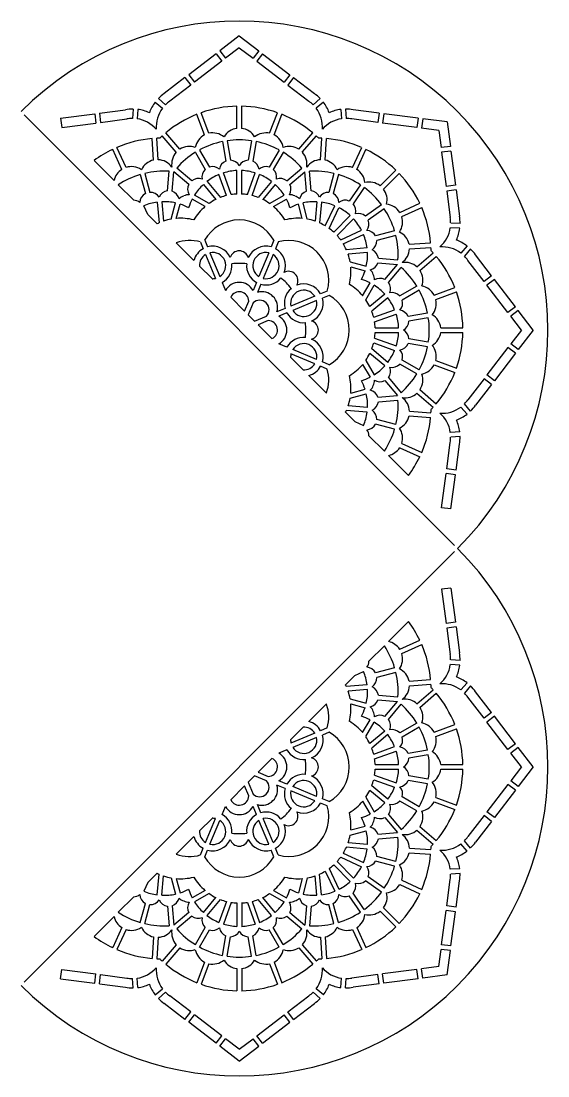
# Model space of a CAD drawing. Extents: x 60 to 307, y -2 to 246.
# Drawn here: x 183.7 to 307.5, y -1.6 to 245.9 of the extents above; entities that cross this region are included whole.
import ezdxf

# ---------------------------------------------------------------- set-up
doc = ezdxf.new("R2010")
doc.units = 0
doc.layers.get('0').update_dxf_attribs({"linetype": 'CONTINUOUS'})

msp = doc.modelspace()

# ---------------------------------------------------------------- linework, layer by layer
for p, q in [((234.97, 242.45), (230.39, 238.92)), ((234.97, 242.45), (239.56, 238.92)), ((229.51, 238.25), (223.09, 233.31)), ((229.51, 238.25), (230.86, 236.5)), ((230.39, 238.92), (231.73, 237.17)), ((234.97, 239.66), (231.73, 237.17)), ((234.97, 239.66), (238.22, 237.17)), ((239.56, 238.92), (238.22, 237.17)), ((240.44, 238.25), (239.09, 236.5)), ((240.44, 238.25), (246.86, 233.31)), ((230.86, 236.5), (224.43, 231.56)), ((239.09, 236.5), (245.51, 231.56)), ((223.09, 233.31), (224.43, 231.56)), ((246.86, 233.31), (245.51, 231.56)), ((222.21, 232.64), (217.33, 228.89)), ((223.56, 230.89), (218.63, 227.1)), ((222.21, 232.64), (223.56, 230.89)), ((247.74, 232.64), (246.39, 230.89)), ((246.39, 230.89), (251.32, 227.1)), ((247.74, 232.64), (252.62, 228.89)), ((210.01, 225.26), (209.85, 223.05)), ((215.23, 226.89), (216.9, 225.44)), ((215.96, 227.73), (217.63, 226.27)), ((234.42, 220.73), (234.42, 225.92)), ((235.53, 220.73), (235.53, 225.92)), ((253.99, 227.73), (252.32, 226.27)), ((254.72, 226.89), (253.05, 225.44)), ((259.94, 225.26), (260.1, 223.05)), ((184.44, 223.93), (285.51, 122.87)), ((192.98, 223.12), (201.01, 224.17)), ((192.98, 223.12), (193.27, 220.93)), ((201.01, 224.17), (201.3, 221.98)), ((202.11, 224.31), (208.22, 225.11)), ((202.11, 224.31), (202.4, 222.12)), ((202.4, 222.12), (208.56, 222.93)), ((211.11, 225.18), (210.95, 222.98)), ((226.81, 219.19), (225, 224.02)), ((227.84, 219.57), (226.04, 224.41)), ((242.1, 219.57), (243.91, 224.41)), ((243.14, 219.19), (244.95, 224.02)), ((258.84, 225.18), (258.99, 222.98)), ((267.55, 222.12), (261.39, 222.93)), ((267.84, 224.31), (261.73, 225.11)), ((267.84, 224.31), (267.55, 222.12)), ((268.94, 224.17), (268.65, 221.98)), ((276.97, 223.12), (268.94, 224.17)), ((276.97, 223.12), (276.68, 220.93)), ((278.06, 222.98), (277.78, 220.79)), ((283.8, 222.23), (278.06, 222.98)), ((193.27, 220.93), (201.3, 221.98)), ((276.68, 220.93), (268.65, 221.98)), ((281.83, 220.26), (277.78, 220.79)), ((283.8, 222.23), (284.55, 216.49)), ((214.83, 213.29), (214.48, 218.34)), ((215.93, 213.38), (215.58, 218.42)), ((220.17, 215.14), (216.86, 218.95)), ((221.01, 215.85), (217.69, 219.67)), ((248.94, 215.85), (252.26, 219.67)), ((249.78, 215.14), (253.09, 218.95)), ((254.02, 213.38), (254.37, 218.42)), ((255.12, 213.29), (255.47, 218.34)), ((281.83, 220.26), (282.36, 216.2)), ((207.37, 211.09), (205.23, 215.79)), ((208.37, 211.56), (206.23, 216.25)), ((225.63, 215.65), (227.94, 211.65)), ((231.02, 217.61), (231.82, 213.06)), ((232.11, 217.8), (232.91, 213.25)), ((237.84, 217.8), (237.04, 213.25)), ((238.93, 217.61), (238.13, 213.06)), ((244.32, 215.65), (242.01, 211.65)), ((261.58, 211.56), (263.72, 216.25)), ((262.58, 211.09), (264.72, 215.79)), ((284.55, 216.49), (282.36, 216.2)), ((284.69, 215.39), (282.5, 215.11)), ((284.69, 215.39), (285.74, 207.36)), ((200.87, 213.16), (205.54, 208.49)), ((224.68, 215.1), (226.99, 211.1)), ((245.27, 215.1), (242.96, 211.1)), ((282.5, 215.11), (283.55, 207.07)), ((218.09, 206.07), (218.5, 210.66)), ((219.19, 205.97), (219.59, 210.53)), ((223.11, 207.59), (219.59, 210.53)), ((223.81, 208.44), (220.28, 211.4)), ((234.42, 205.32), (234.42, 210.82)), ((235.53, 205.32), (235.53, 210.82)), ((246.13, 208.44), (249.67, 211.4)), ((246.84, 207.59), (250.35, 210.53)), ((250.76, 205.97), (250.35, 210.53)), ((251.86, 206.07), (251.45, 210.66)), ((268.05, 207.26), (271.72, 210.93)), ((211.71, 209.88), (212.9, 205.42)), ((212.77, 210.17), (213.97, 205.71)), ((227.39, 208.26), (230.54, 204.51)), ((231.98, 204.97), (230.2, 209.88)), ((233.08, 205.19), (231.23, 210.26)), ((236.87, 205.19), (238.72, 210.26)), ((237.96, 204.97), (239.75, 209.88)), ((242.56, 208.26), (239.41, 204.51)), ((257.18, 210.17), (255.98, 205.71)), ((258.24, 209.88), (257.05, 205.42)), ((268.83, 206.48), (272.5, 210.15)), ((206.55, 207.48), (210.18, 203.86)), ((226.55, 207.55), (229.48, 204.05)), ((243.4, 207.55), (240.47, 204.05)), ((263.44, 207.46), (260.79, 203.67)), ((264.34, 206.82), (261.7, 203.04)), ((285.74, 207.36), (283.55, 207.07)), ((285.89, 206.27), (283.7, 205.98)), ((283.7, 205.98), (284.5, 199.82)), ((285.89, 206.27), (286.69, 200.16)), ((215.69, 203.41), (216.11, 198.54)), ((216.79, 203.51), (217.18, 198.96)), ((218.99, 199.43), (220.01, 203.23)), ((226.92, 202.38), (223.91, 204.12)), ((227.87, 203.11), (224.46, 205.07)), ((242.08, 203.11), (245.48, 205.07)), ((243.03, 202.38), (246.04, 204.12)), ((250.95, 199.43), (249.94, 203.23)), ((253.16, 203.51), (252.76, 198.96)), ((254.26, 203.41), (253.84, 198.54)), ((272.66, 201.01), (277.36, 203.15)), ((213.52, 200.51), (212.56, 202.58)), ((213.52, 200.51), (215.69, 198.34)), ((220.18, 199.59), (221.08, 202.94)), ((249.77, 199.59), (248.87, 202.94)), ((255.18, 197.84), (257.39, 202.58)), ((256.11, 197.22), (258.39, 202.11)), ((268.4, 202.77), (264.61, 200.12)), ((269.03, 201.87), (265.25, 199.22)), ((273.13, 200.01), (277.82, 202.14)), ((257.15, 196.36), (261.04, 200.25)), ((257.93, 195.58), (261.83, 199.47)), ((286.83, 198.37), (284.63, 198.52)), ((258.79, 194.54), (263.68, 196.82)), ((259.41, 193.61), (264.15, 195.82)), ((271.45, 196.67), (266.99, 195.47)), ((271.74, 195.6), (267.28, 194.41)), ((286.76, 197.27), (284.55, 197.42)), ((220.17, 193.86), (224.31, 189.72)), ((225.82, 194.06), (226.47, 192.49)), ((226.84, 194.48), (227.49, 192.92)), ((243.11, 194.48), (242.46, 192.92)), ((244.13, 194.06), (243.48, 192.49)), ((274.86, 193.54), (279.92, 193.9)), ((288.47, 193.14), (287.01, 191.47)), ((227.04, 191.12), (229.36, 185.52)), ((228.06, 191.54), (230.38, 185.95)), ((241.89, 191.54), (239.57, 185.95)), ((242.91, 191.12), (240.59, 185.52)), ((264.99, 192.69), (260.11, 192.26)), ((265.08, 191.59), (260.53, 191.19)), ((274.96, 192.44), (279.99, 192.8)), ((276.71, 188.21), (280.52, 191.52)), ((277.42, 187.36), (281.25, 190.69)), ((289.3, 192.42), (287.85, 190.75)), ((294.22, 186.16), (290.46, 191.05)), ((225.63, 188.4), (228.57, 185.46)), ((261, 189.38), (264.8, 188.36)), ((261.16, 188.2), (264.52, 187.3)), ((267.54, 189.18), (272.11, 188.78)), ((267.64, 190.28), (272.24, 189.88)), ((269.16, 185.27), (272.11, 188.78)), ((292.46, 184.82), (288.68, 189.74)), ((270.01, 184.56), (272.98, 188.1)), ((294.22, 186.16), (292.46, 184.82)), ((230.95, 184.57), (231.74, 182.66)), ((239, 184.57), (238.21, 182.66)), ((240.02, 184.15), (239.23, 182.24)), ((263.95, 181.46), (265.69, 184.46)), ((264.68, 180.51), (266.65, 183.91)), ((276.67, 183.7), (272.67, 181.39)), ((280.77, 181.57), (285.59, 183.37)), ((294.89, 185.29), (293.14, 183.94)), ((298.07, 177.52), (293.14, 183.94)), ((299.82, 178.86), (294.89, 185.29)), ((232.95, 181.08), (236.21, 177.82)), ((252.69, 181.34), (247.1, 179.02)), ((255.63, 182.56), (254.07, 181.91)), ((256.06, 181.54), (254.49, 180.89)), ((269.13, 181.83), (265.63, 178.89)), ((269.84, 180.98), (266.09, 177.84)), ((277.22, 182.74), (273.22, 180.43)), ((281.15, 180.53), (285.98, 182.34)), ((236.21, 177.82), (237.2, 180.21)), ((238.22, 179.78), (237.05, 176.98)), ((245.72, 178.45), (243.81, 177.66)), ((253.11, 180.32), (247.52, 178)), ((299.82, 178.86), (298.07, 177.52)), ((237.05, 176.98), (238.55, 175.48)), ((238.55, 175.48), (241.36, 176.64)), ((246.14, 177.43), (244.24, 176.64)), ((266.54, 176.39), (271.45, 178.18)), ((266.76, 175.3), (271.83, 177.14)), ((279.18, 177.35), (274.64, 176.55)), ((279.38, 176.27), (274.83, 175.47)), ((300.5, 177.99), (298.75, 176.64)), ((301.24, 173.4), (298.75, 176.64)), ((304.02, 173.4), (300.5, 177.99)), ((241.78, 175.62), (239.4, 174.64)), ((239.4, 174.64), (242.65, 171.38)), ((266.89, 173.95), (272.39, 173.95)), ((282.31, 173.95), (287.5, 173.95)), ((301.24, 173.4), (298.75, 170.16)), ((304.02, 173.4), (300.5, 168.81)), ((266.76, 171.51), (271.83, 169.66)), ((266.89, 172.85), (272.39, 172.85)), ((279.38, 170.53), (274.83, 171.34)), ((282.31, 172.85), (287.5, 172.85)), ((246.14, 169.37), (244.24, 170.16)), ((253.11, 166.49), (247.52, 168.8)), ((269.84, 165.82), (266.09, 168.96)), ((266.54, 170.41), (271.45, 168.62)), ((279.18, 169.45), (274.64, 170.25)), ((298.07, 169.28), (293.14, 162.86)), ((299.82, 167.94), (298.07, 169.28)), ((300.5, 168.81), (298.75, 170.16)), ((247.03, 167), (249.97, 164.06)), ((252.69, 165.46), (247.1, 167.78)), ((256.06, 165.27), (254.49, 165.92)), ((264.68, 166.29), (266.65, 162.89)), ((269.13, 164.97), (265.63, 167.91)), ((277.22, 164.06), (273.22, 166.37)), ((281.15, 166.27), (285.98, 164.46)), ((299.82, 167.94), (294.89, 161.51)), ((255.63, 164.25), (254.07, 164.89)), ((263.95, 165.35), (265.69, 162.34)), ((276.67, 163.1), (272.67, 165.41)), ((280.77, 165.23), (285.59, 163.43)), ((251.29, 162.74), (255.43, 158.6)), ((269.16, 161.53), (272.11, 158.02)), ((270.01, 162.24), (272.98, 158.7)), ((292.46, 161.98), (288.68, 157.06)), ((294.22, 160.64), (292.46, 161.98)), ((294.89, 161.51), (293.14, 162.86)), ((261, 157.42), (264.8, 158.44)), ((261.16, 158.61), (264.52, 159.5)), ((276.71, 158.59), (280.52, 155.28)), ((277.42, 159.44), (281.25, 156.12)), ((294.22, 160.64), (290.46, 155.75)), ((267.54, 157.62), (272.11, 158.02)), ((267.64, 156.52), (272.24, 156.92)), ((289.3, 154.38), (287.85, 156.05)), ((259.91, 154.12), (262.09, 151.95)), ((264.99, 154.11), (260.11, 154.54)), ((265.08, 155.21), (260.53, 155.61)), ((274.96, 154.36), (279.99, 154)), ((288.47, 153.66), (287.01, 155.33)), ((262.09, 151.95), (264.15, 150.98)), ((271.45, 150.13), (266.99, 151.33)), ((271.74, 151.2), (267.28, 152.39)), ((274.86, 153.26), (279.92, 152.9)), ((265.43, 148.6), (269.06, 144.98)), ((286.76, 149.53), (284.55, 149.38)), ((273.13, 146.8), (277.82, 144.66)), ((283.7, 140.82), (284.5, 146.98)), ((286.83, 148.43), (284.63, 148.28)), ((285.89, 140.54), (286.69, 146.64)), ((270.06, 143.97), (274.74, 139.3)), ((272.66, 145.79), (277.36, 143.65)), ((282.5, 131.69), (283.55, 139.73)), ((285.74, 139.44), (283.55, 139.73)), ((285.89, 140.54), (283.7, 140.82)), ((284.69, 131.41), (285.74, 139.44)), ((284.69, 131.41), (282.5, 131.69)), ((285.51, 121.4), (184.44, 20.34)), ((284.69, 112.86), (282.5, 112.58)), ((282.5, 112.58), (283.55, 104.54)), ((284.69, 112.86), (285.74, 104.83)), ((274.74, 104.97), (270.06, 100.3)), ((285.74, 104.83), (283.55, 104.54)), ((285.89, 103.74), (283.7, 103.45)), ((283.7, 103.45), (284.5, 97.29)), ((285.89, 103.74), (286.69, 97.63)), ((269.06, 99.3), (265.43, 95.67)), ((272.66, 98.48), (277.36, 100.62)), ((273.13, 97.48), (277.82, 99.61)), ((271.45, 94.14), (266.99, 92.94)), ((286.76, 94.74), (284.55, 94.89)), ((286.83, 95.84), (284.63, 95.99)), ((262.09, 92.32), (259.91, 90.15)), ((262.09, 92.32), (264.15, 93.29)), ((271.74, 93.07), (267.28, 91.88)), ((264.99, 90.16), (260.11, 89.73)), ((274.86, 91.01), (279.92, 91.37)), ((274.96, 89.91), (279.99, 90.27)), ((288.47, 90.61), (287.01, 88.94)), ((289.3, 89.89), (287.85, 88.22)), ((265.08, 89.06), (260.53, 88.66)), ((261, 86.85), (264.8, 85.83)), ((267.54, 86.65), (272.11, 86.25)), ((267.64, 87.75), (272.24, 87.35)), ((276.71, 85.68), (280.52, 88.99)), ((277.42, 84.83), (281.25, 88.15)), ((292.46, 82.29), (288.68, 87.21)), ((294.22, 83.63), (290.46, 88.52)), ((255.43, 85.67), (251.29, 81.53)), ((261.16, 85.67), (264.52, 84.77)), ((269.16, 82.74), (272.11, 86.25)), ((270.01, 82.03), (272.98, 85.57)), ((263.95, 78.93), (265.69, 81.93)), ((294.22, 83.63), (292.46, 82.29)), ((294.89, 82.76), (293.14, 81.41)), ((299.82, 76.33), (294.89, 82.76)), ((249.97, 80.21), (247.03, 77.27)), ((255.63, 80.03), (254.07, 79.38)), ((264.68, 77.98), (266.65, 81.38)), ((269.13, 79.3), (265.63, 76.36)), ((276.67, 81.17), (272.67, 78.86)), ((277.22, 80.21), (273.22, 77.9)), ((280.77, 79.04), (285.59, 80.84)), ((281.15, 78), (285.98, 79.81)), ((298.07, 74.99), (293.14, 81.41)), ((252.69, 78.81), (247.1, 76.49)), ((253.11, 77.79), (247.52, 75.47)), ((256.06, 79.01), (254.49, 78.36)), ((269.84, 78.45), (266.09, 75.31)), ((246.14, 74.9), (244.24, 74.11)), ((266.54, 73.86), (271.45, 75.65)), ((266.76, 72.76), (271.83, 74.61)), ((279.18, 74.82), (274.64, 74.02)), ((299.82, 76.33), (298.07, 74.99)), ((300.5, 75.46), (298.75, 74.11)), ((304.02, 70.87), (300.5, 75.46)), ((242.65, 72.89), (239.4, 69.64)), ((279.38, 73.74), (274.83, 72.93)), ((301.24, 70.87), (298.75, 74.11)), ((239.4, 69.64), (241.78, 68.65)), ((266.89, 71.42), (272.39, 71.42)), ((266.89, 70.32), (272.39, 70.32)), ((282.31, 71.42), (287.5, 71.42)), ((282.31, 70.32), (287.5, 70.32)), ((301.24, 70.87), (298.75, 67.63)), ((304.02, 70.87), (300.5, 66.28)), ((238.55, 68.79), (237.05, 67.29)), ((237.05, 67.29), (238.22, 64.49)), ((241.36, 67.63), (238.55, 68.79)), ((246.14, 66.84), (244.24, 67.63)), ((266.54, 67.88), (271.45, 66.09)), ((266.76, 68.98), (271.83, 67.13)), ((279.18, 66.92), (274.64, 67.72)), ((279.38, 68), (274.83, 68.81)), ((300.5, 66.28), (298.75, 67.63)), ((236.21, 66.45), (232.95, 63.19)), ((237.2, 64.07), (236.21, 66.45)), ((245.72, 65.82), (243.81, 66.61)), ((252.69, 62.93), (247.1, 65.25)), ((253.11, 63.95), (247.52, 66.27)), ((269.13, 62.44), (265.63, 65.38)), ((269.84, 63.29), (266.09, 66.43)), ((298.07, 66.75), (293.14, 60.33)), ((299.82, 65.41), (294.89, 58.98)), ((299.82, 65.41), (298.07, 66.75)), ((240.02, 60.12), (239.23, 62.03)), ((255.63, 61.72), (254.07, 62.36)), ((256.06, 62.74), (254.49, 63.38)), ((263.95, 62.82), (265.69, 59.81)), ((264.68, 63.76), (266.65, 60.36)), ((276.67, 60.57), (272.67, 62.88)), ((277.22, 61.53), (273.22, 63.84)), ((280.77, 62.7), (285.59, 60.9)), ((281.15, 63.74), (285.98, 61.93)), ((230.95, 59.7), (231.74, 61.61)), ((239, 59.7), (238.21, 61.61)), ((270.01, 59.71), (272.98, 56.17)), ((292.46, 59.45), (288.68, 54.53)), ((294.22, 58.11), (292.46, 59.45)), ((294.89, 58.98), (293.14, 60.33)), ((228.57, 58.81), (225.63, 55.87)), ((227.04, 53.15), (229.36, 58.75)), ((228.06, 52.73), (230.38, 58.32)), ((241.89, 52.73), (239.57, 58.32)), ((242.91, 53.15), (240.59, 58.75)), ((261.16, 56.08), (264.52, 56.97)), ((269.16, 59), (272.11, 55.49)), ((294.22, 58.11), (290.46, 53.22)), ((224.31, 54.55), (220.17, 50.41)), ((261, 54.89), (264.8, 55.91)), ((267.54, 55.09), (272.11, 55.49)), ((276.71, 56.06), (280.52, 52.75)), ((277.42, 56.91), (281.25, 53.59)), ((264.99, 51.58), (260.11, 52.01)), ((265.08, 52.68), (260.53, 53.08)), ((267.64, 53.99), (272.24, 54.39)), ((288.47, 51.13), (287.01, 52.8)), ((289.3, 51.85), (287.85, 53.52)), ((225.82, 50.21), (226.47, 51.78)), ((226.84, 49.79), (227.49, 51.36)), ((243.11, 49.79), (242.46, 51.36)), ((244.13, 50.21), (243.48, 51.78)), ((258.79, 49.73), (263.68, 47.45)), ((259.41, 50.66), (264.15, 48.45)), ((271.74, 48.67), (267.28, 49.86)), ((274.86, 50.73), (279.92, 50.37)), ((274.96, 51.83), (279.99, 51.47)), ((256.11, 47.06), (258.39, 42.16)), ((257.15, 47.91), (261.04, 44.02)), ((257.93, 48.69), (261.83, 44.8)), ((271.45, 47.6), (266.99, 48.8)), ((215.69, 45.93), (213.52, 43.76)), ((215.69, 40.86), (216.11, 45.73)), ((216.79, 40.76), (217.18, 45.31)), ((218.99, 44.84), (220.01, 41.04)), ((220.18, 44.68), (221.08, 41.33)), ((249.77, 44.68), (248.87, 41.33)), ((250.95, 44.84), (249.94, 41.04)), ((253.16, 40.76), (252.76, 45.31)), ((254.26, 40.86), (253.84, 45.73)), ((255.18, 46.44), (257.39, 41.7)), ((269.03, 42.41), (265.25, 45.05)), ((286.76, 47), (284.55, 46.85)), ((286.83, 45.9), (284.63, 45.75)), ((213.52, 43.76), (212.56, 41.7)), ((268.4, 41.5), (264.61, 44.15)), ((272.66, 43.26), (277.36, 41.12)), ((273.13, 44.27), (277.82, 42.13)), ((283.7, 38.29), (284.5, 44.45)), ((285.89, 38), (286.69, 44.11)), ((210.18, 40.41), (206.55, 36.79)), ((226.92, 41.89), (223.91, 40.16)), ((227.87, 41.16), (224.46, 39.2)), ((226.55, 36.72), (229.48, 40.22)), ((227.39, 36.01), (230.54, 39.76)), ((242.56, 36.01), (239.41, 39.76)), ((243.4, 36.72), (240.47, 40.22)), ((242.08, 41.16), (245.48, 39.2)), ((243.03, 41.89), (246.04, 40.16)), ((263.44, 36.81), (260.79, 40.6)), ((264.34, 37.45), (261.7, 41.23)), ((211.71, 34.39), (212.9, 38.85)), ((212.77, 34.11), (213.97, 38.57)), ((218.09, 38.2), (218.5, 33.61)), ((219.19, 38.31), (219.59, 33.74)), ((231.98, 39.3), (230.2, 34.39)), ((233.08, 39.09), (231.23, 34.01)), ((234.42, 38.95), (234.42, 33.45)), ((235.53, 38.95), (235.53, 33.45)), ((236.87, 39.09), (238.72, 34.01)), ((237.96, 39.3), (239.75, 34.39)), ((250.76, 38.31), (250.35, 33.74)), ((251.86, 38.2), (251.45, 33.61)), ((257.18, 34.11), (255.98, 38.57)), ((258.24, 34.39), (257.05, 38.85)), ((268.83, 37.79), (272.5, 34.12)), ((282.5, 29.16), (283.55, 37.2)), ((285.74, 36.91), (283.55, 37.2)), ((285.89, 38), (283.7, 38.29)), ((205.54, 35.78), (200.87, 31.11)), ((223.11, 36.68), (219.59, 33.74)), ((223.81, 35.83), (220.28, 32.87)), ((246.13, 35.83), (249.67, 32.87)), ((246.84, 36.68), (250.35, 33.74)), ((268.05, 37.01), (271.72, 33.34)), ((284.69, 28.88), (285.74, 36.91)), ((207.37, 33.18), (205.23, 28.48)), ((208.37, 32.71), (206.23, 28.02)), ((224.68, 29.17), (226.99, 33.17)), ((225.63, 28.62), (227.94, 32.62)), ((244.32, 28.62), (242.01, 32.62)), ((245.27, 29.17), (242.96, 33.17)), ((261.58, 32.71), (263.72, 28.02)), ((262.58, 33.18), (264.72, 28.48)), ((214.83, 30.98), (214.48, 25.93)), ((215.93, 30.89), (215.58, 25.85)), ((231.02, 26.66), (231.82, 31.21)), ((232.11, 26.47), (232.91, 31.02)), ((237.84, 26.47), (237.04, 31.02)), ((238.93, 26.66), (238.13, 31.21)), ((254.02, 30.89), (254.37, 25.85)), ((255.12, 30.98), (255.47, 25.93)), ((220.17, 29.13), (216.86, 25.32)), ((221.01, 28.42), (217.69, 24.6)), ((248.94, 28.42), (252.26, 24.6)), ((249.78, 29.13), (253.09, 25.32)), ((281.83, 24.01), (282.36, 28.07)), ((284.55, 27.78), (282.36, 28.07)), ((284.69, 28.88), (282.5, 29.16)), ((283.8, 22.05), (284.55, 27.78)), ((226.81, 25.08), (225, 20.25)), ((243.14, 25.08), (244.95, 20.25)), ((192.98, 21.15), (193.27, 23.34)), ((193.27, 23.34), (201.3, 22.29)), ((201.01, 20.1), (201.3, 22.29)), ((227.84, 24.7), (226.04, 19.86)), ((234.42, 23.54), (234.42, 18.35)), ((235.53, 23.54), (235.53, 18.35)), ((242.1, 24.7), (243.91, 19.86)), ((276.68, 23.34), (268.65, 22.29)), ((268.94, 20.1), (268.65, 22.29)), ((276.97, 21.15), (276.68, 23.34)), ((281.83, 24.01), (277.78, 23.48)), ((278.06, 21.29), (277.78, 23.48)), ((192.98, 21.15), (201.01, 20.1)), ((202.11, 19.96), (202.4, 22.15)), ((202.11, 19.96), (208.22, 19.16)), ((202.4, 22.15), (208.56, 21.34)), ((210.01, 19.01), (209.85, 21.22)), ((211.11, 19.09), (210.95, 21.29)), ((258.84, 19.09), (258.99, 21.29)), ((259.94, 19.01), (260.1, 21.22)), ((267.55, 22.15), (261.39, 21.34)), ((267.84, 19.96), (261.73, 19.16)), ((267.84, 19.96), (267.55, 22.15)), ((276.97, 21.15), (268.94, 20.1)), ((283.8, 22.05), (278.06, 21.29)), ((215.23, 17.38), (216.9, 18.83)), ((215.96, 16.54), (217.63, 18)), ((253.99, 16.54), (252.32, 18)), ((254.72, 17.38), (253.05, 18.83)), ((222.21, 11.63), (217.33, 15.38)), ((223.56, 13.38), (218.63, 17.17)), ((246.39, 13.38), (251.32, 17.17)), ((247.74, 11.63), (252.62, 15.38)), ((222.21, 11.63), (223.56, 13.38)), ((223.09, 10.96), (224.43, 12.71)), ((230.86, 7.77), (224.43, 12.71)), ((239.09, 7.77), (245.51, 12.71)), ((246.86, 10.96), (245.51, 12.71)), ((247.74, 11.63), (246.39, 13.38)), ((229.51, 6.02), (223.09, 10.96)), ((240.44, 6.02), (246.86, 10.96)), ((229.51, 6.02), (230.86, 7.77)), ((240.44, 6.02), (239.09, 7.77)), ((230.39, 5.35), (231.73, 7.1)), ((234.97, 1.82), (230.39, 5.35)), ((234.97, 4.61), (231.73, 7.1)), ((234.97, 4.61), (238.22, 7.1)), ((234.97, 1.82), (239.56, 5.35)), ((239.56, 5.35), (238.22, 7.1))]:
    msp.add_line(p, q)
for centre, radius, start, end in [((234.97, 173.4), 72.5, 315, 135), ((222.81, 221.04), 9.57, 124.9112, 135.6735), ((247.14, 221.04), 9.57, 44.3265, 55.0888), ((209.89, 215.69), 9.57, 89.3265, 100.0888), ((222.81, 221.04), 9.57, 142.2882, 159.3908), ((222.81, 221.04), 7.36, 143.2821, 184.135), ((222.81, 221.04), 7.36, 124.5421, 134.6796), ((234.97, 198.92), 27.01, 91.1715, 109.3256), ((234.97, 198.92), 27.01, 70.6744, 88.8285), ((247.14, 221.04), 7.36, 45.3204, 55.4579), ((247.14, 221.04), 7.36, 355.865, 36.7179), ((247.14, 221.04), 9.57, 20.6092, 37.7118), ((260.05, 215.69), 9.57, 79.9112, 90.6735), ((209.89, 215.69), 7.36, 90.3204, 100.4579), ((209.89, 215.69), 7.36, 40.865, 81.7179), ((209.89, 215.69), 9.57, 65.6092, 82.7118), ((234.97, 198.92), 27.01, 111.6686, 129.7884), ((234.97, 198.92), 27.01, 50.2116, 68.3314), ((260.05, 215.69), 7.36, 98.2821, 139.135), ((260.05, 215.69), 9.57, 97.2882, 114.3908), ((260.05, 215.69), 7.36, 79.5421, 89.6796), ((234.97, 216.59), 4.18, 97.5867, 149.1551), ((234.97, 216.59), 4.18, 30.8449, 82.4133), ((216.93, 191.45), 27.01, 95.2116, 113.3314), ((216.93, 191.45), 27.01, 91.3021, 92.8686), ((234.97, 198.92), 27.01, 132.1314, 133.6979), ((228.74, 215.49), 4.18, 117.5826, 169.1551), ((228.74, 215.49), 4.18, 50.8449, 102.4086), ((234.97, 198.37), 19.65, 81.6106, 98.3894), ((241.21, 215.49), 4.18, 77.5914, 129.1551), ((241.21, 215.49), 4.18, 10.8449, 62.4174), ((234.97, 198.92), 27.01, 46.3021, 47.8686), ((253.02, 191.45), 27.01, 87.1314, 88.6979), ((253.02, 191.45), 27.01, 66.6686, 84.7884), ((216.93, 191.45), 27.01, 115.6744, 126.4832), ((223.26, 212.32), 4.18, 70.8449, 122.5618), ((234.97, 198.37), 19.65, 101.6106, 118.3894), ((234.97, 198.37), 19.65, 61.6106, 78.3894), ((246.69, 212.32), 4.18, 57.4382, 109.1551), ((253.02, 191.45), 27.01, 46.1715, 64.3256), ((215.73, 209.2), 4.18, 102.4382, 154.1551), ((215.73, 209.2), 4.18, 35.532, 87.2632), ((223.26, 212.32), 4.18, 137.7368, 189.468), ((234.97, 198.37), 19.65, 121.6106, 138.4307), ((232.79, 210.78), 2.48, 112.856, 171.8487), ((232.79, 210.78), 2.48, 28.1513, 87.144), ((237.16, 210.78), 2.48, 92.856, 151.8487), ((237.16, 210.78), 2.48, 8.1513, 67.144), ((234.97, 198.37), 19.65, 41.5693, 58.3894), ((246.69, 212.32), 4.18, 350.532, 42.2632), ((254.22, 209.2), 4.18, 92.7368, 144.468), ((254.22, 209.2), 4.18, 25.8449, 77.5618), ((209.62, 207.57), 4.18, 122.5914, 167.2491), ((209.62, 207.57), 4.18, 55.8449, 107.4174), ((217.32, 191.05), 19.65, 86.5693, 103.3894), ((228.67, 209.28), 2.48, 132.856, 191.8487), ((228.67, 209.28), 2.48, 48.1513, 107.144), ((234.97, 198.37), 12.47, 92.5385, 107.4615), ((234.97, 198.37), 12.47, 72.5385, 87.4615), ((241.27, 209.28), 2.48, 72.856, 131.8487), ((241.27, 209.28), 2.48, 348.1513, 47.144), ((252.63, 191.05), 19.65, 76.6106, 93.4307), ((260.33, 207.57), 4.18, 72.5826, 124.1551), ((260.33, 207.57), 4.18, 5.8449, 57.4086), ((217.32, 191.05), 19.65, 106.6106, 123.2524), ((225.32, 206.47), 2.48, 68.1513, 127.4002), ((234.97, 198.37), 12.47, 112.5385, 127.4615), ((234.97, 198.37), 12.47, 52.5385, 67.4615), ((244.63, 206.47), 2.48, 52.5998, 111.8487), ((252.63, 191.05), 19.65, 56.6106, 73.3894), ((265.51, 203.94), 4.18, 52.5867, 104.1551), ((253.02, 191.45), 27.01, 25.6744, 43.8285), ((214.06, 203.23), 2.48, 33.1513, 92.144), ((218.42, 203.61), 2.48, 97.5998, 156.8487), ((218.42, 203.61), 2.48, 13.1513, 71.8876), ((225.32, 206.47), 2.48, 153.1124, 211.8487), ((234.97, 198.37), 12.47, 132.5385, 147.4615), ((234.97, 198.37), 12.47, 32.5385, 47.4615), ((244.63, 206.47), 2.48, 328.1513, 26.8876), ((251.53, 203.61), 2.48, 108.1124, 166.8487), ((251.53, 203.61), 2.48, 23.1513, 82.4002), ((255.89, 203.23), 2.48, 87.856, 146.8487), ((252.63, 191.05), 19.65, 36.6106, 53.3894), ((265.51, 203.94), 4.18, 345.8449, 37.4133), ((210.09, 201.38), 2.48, 53.1513, 88.1091), ((214.06, 203.23), 2.48, 117.856, 176.8487), ((217.32, 191.05), 12.47, 97.5385, 112.4615), ((217.32, 191.05), 12.47, 77.5385, 92.4615), ((222.65, 202.47), 2.48, 106.4143, 136.8487), ((223.13, 202.68), 2.48, 88.1513, 118.5857), ((234.97, 198.37), 12.47, 152.5385, 162.5206), ((234.97, 192.86), 12.47, 116.1465, 124.7507), ((234.97, 192.86), 12.47, 103.8761, 110.8514), ((234.97, 192.86), 12.47, 92.5385, 98.7401), ((234.97, 192.86), 12.47, 81.2599, 87.4615), ((234.97, 192.86), 12.47, 69.1486, 76.1239), ((234.97, 192.86), 12.47, 55.2493, 63.8535), ((234.97, 198.37), 12.47, 17.4794, 27.4615), ((246.82, 202.68), 2.48, 61.4143, 91.8487), ((247.3, 202.47), 2.48, 43.1513, 73.5857), ((252.63, 191.05), 12.47, 87.5385, 102.4615), ((252.63, 191.05), 12.47, 67.5385, 82.4615), ((255.89, 203.23), 2.48, 3.1513, 62.144), ((259.86, 201.38), 2.48, 67.856, 126.8487), ((259.86, 201.38), 2.48, 343.1513, 42.144), ((217.32, 191.05), 12.47, 62.4794, 72.4615), ((234.97, 192.86), 12.47, 130.2463, 149.1809), ((234.97, 192.86), 12.47, 30.8191, 49.7537), ((252.63, 191.05), 12.47, 107.5385, 117.5206), ((252.63, 191.05), 12.47, 47.5385, 62.4615), ((262.95, 198.28), 2.48, 47.856, 106.8487), ((252.63, 191.05), 19.65, 16.6106, 33.3894), ((269.14, 198.75), 4.18, 32.5914, 84.1551), ((253.02, 191.45), 27.01, 5.2116, 23.3314), ((221.21, 187.16), 12.47, 114.1486, 116.287), ((221.21, 187.16), 12.47, 100.2493, 108.8535), ((221.21, 187.16), 12.47, 75.8191, 94.7537), ((234.97, 189.9), 9.34, 29.4127, 150.5873), ((248.74, 187.16), 12.47, 85.2463, 104.1809), ((248.74, 187.16), 12.47, 71.1465, 79.7507), ((248.74, 187.16), 12.47, 58.8761, 65.8514), ((252.63, 191.05), 12.47, 27.5385, 42.4615), ((262.95, 198.28), 2.48, 323.1513, 22.144), ((269.14, 198.75), 4.18, 325.8449, 17.4174), ((277.26, 198.48), 7.36, 0.3204, 10.4579), ((277.26, 198.48), 9.57, 359.3265, 10.0888), ((248.74, 187.16), 12.47, 47.5385, 53.7401), ((248.74, 187.16), 12.47, 36.2599, 42.4615), ((252.63, 191.05), 12.47, 7.5385, 22.4615), ((264.8, 194.32), 2.48, 27.856, 86.8487), ((252.63, 191.05), 19.65, 356.5693, 13.3894), ((270.78, 192.64), 4.18, 12.4382, 64.1551), ((277.26, 198.48), 7.36, 310.865, 351.7179), ((277.26, 198.48), 9.57, 335.6092, 352.7118), ((223.31, 185.07), 9.34, 74.4127, 109.6384), ((228.71, 188.53), 4.55, 24.1726, 105.5284), ((241.24, 188.53), 4.55, 74.4716, 155.8274), ((246.64, 185.07), 9.34, 344.4127, 105.5873), ((248.74, 187.16), 12.47, 24.1486, 31.1239), ((264.8, 194.32), 2.48, 303.1513, 2.144), ((282.61, 185.57), 9.57, 52.2882, 69.3908), ((228.71, 188.53), 4.55, 119.4716, 164.8955), ((228.71, 188.53), 3.08, 122.8386, 182.4722), ((228.71, 188.53), 3.08, 302.8386, 102.1614), ((234.97, 189.78), 2.2, 16.2299, 163.7701), ((241.24, 188.53), 3.08, 77.8386, 237.1614), ((241.24, 188.53), 3.08, 257.8386, 57.1614), ((241.24, 188.53), 4.55, 339.1726, 60.5284), ((248.74, 187.16), 12.47, 10.2493, 18.8535), ((252.63, 191.05), 12.47, 347.5385, 2.4615), ((265.18, 189.96), 2.48, 7.5998, 66.8487), ((270.78, 192.64), 4.18, 305.532, 357.2632), ((253.02, 191.45), 27.01, 1.3021, 2.8686), ((260.49, 173.4), 27.01, 42.1314, 43.6979), ((260.49, 173.4), 27.01, 21.6686, 39.7884), ((282.61, 185.57), 7.36, 53.2821, 94.135), ((282.61, 185.57), 7.36, 34.5421, 44.6796), ((282.61, 185.57), 9.57, 34.9112, 45.6735), ((228.71, 188.53), 4.55, 299.4716, 5.2172), ((234.97, 173.4), 15.64, 83.6244, 96.3756), ((241.24, 188.53), 4.55, 174.7828, 240.5284), ((248.74, 187.16), 12.47, 345.8191, 4.7537), ((265.18, 189.96), 2.48, 283.1513, 341.8876), ((273.9, 185.11), 4.18, 47.7368, 99.468), ((246.56, 184.98), 2.2, 331.2299, 118.7701), ((252.63, 191.05), 12.47, 332.4794, 342.4615), ((264.05, 185.73), 2.48, 16.4143, 46.8487), ((264.25, 185.24), 2.48, 358.1513, 28.5857), ((259.94, 173.4), 19.65, 31.6106, 48.4307), ((273.9, 185.11), 4.18, 340.8449, 32.5618), ((228.71, 188.53), 3.08, 267.5278, 282.1614), ((234.97, 180.89), 3.69, 28.7369, 151.2631), ((241.24, 188.53), 4.55, 254.4716, 320.2172), ((234.97, 173.4), 15.64, 38.6244, 51.3756), ((250.11, 179.67), 4.55, 29.4716, 110.8274), ((254.44, 173.4), 12.47, 40.2463, 59.1809), ((259.94, 173.4), 12.47, 62.5385, 72.5206), ((259.94, 173.4), 12.47, 42.5385, 57.4615), ((268.04, 183.05), 2.48, 63.1124, 121.8487), ((268.04, 183.05), 2.48, 338.1513, 37.4002), ((277.06, 179.63), 4.18, 27.5826, 79.1551), ((234.97, 180.16), 2.22, 1.2924, 155.4486), ((240.27, 178.69), 3.69, 343.7369, 106.2631), ((250.11, 179.67), 4.55, 129.7828, 195.5284), ((250.11, 179.67), 3.08, 32.8386, 192.1614), ((250.11, 179.67), 4.55, 294.1726, 15.5284), ((251.47, 173.4), 9.34, 299.4127, 60.5873), ((259.94, 173.4), 12.47, 22.5385, 37.4615), ((270.85, 179.7), 2.48, 42.856, 101.8487), ((259.94, 173.4), 19.65, 11.6106, 28.3894), ((260.49, 173.4), 27.01, 1.1715, 19.3256), ((239.75, 178.18), 2.22, 316.2924, 133.7076), ((250.11, 179.67), 3.08, 212.8386, 12.1614), ((254.44, 173.4), 12.47, 26.1465, 34.7507), ((270.85, 179.7), 2.48, 318.1513, 17.144), ((277.06, 179.63), 4.18, 320.8449, 12.4086), ((242.46, 173.4), 3.69, 298.7369, 61.2631), ((250.11, 179.67), 4.55, 209.4716, 275.2172), ((254.44, 173.4), 12.47, 13.8761, 20.8514), ((259.94, 173.4), 12.47, 2.5385, 17.4615), ((272.35, 175.59), 2.48, 22.856, 81.8487), ((259.94, 173.4), 19.65, 351.6106, 8.3894), ((278.16, 173.4), 4.18, 7.5867, 59.1551), ((241.73, 173.4), 2.22, 294.5514, 88.7076), ((234.97, 173.4), 15.64, 353.6244, 6.3756), ((251.35, 173.4), 2.2, 286.2299, 73.7701), ((254.44, 173.4), 12.47, 2.5385, 8.7401), ((272.35, 175.59), 2.48, 298.1513, 357.144), ((272.35, 171.21), 2.48, 2.856, 61.8487), ((250.11, 167.13), 4.55, 84.7828, 150.5284), ((250.11, 167.13), 4.55, 344.4716, 65.8274), ((254.44, 173.4), 12.47, 351.2599, 357.4615), ((259.94, 173.4), 12.47, 342.5385, 357.4615), ((278.16, 173.4), 4.18, 300.8449, 352.4133), ((260.49, 173.4), 27.01, 340.6744, 358.8285), ((250.11, 167.13), 3.08, 347.8386, 147.1614), ((254.44, 173.4), 12.47, 339.1486, 346.1239), ((259.94, 173.4), 12.47, 322.5385, 337.4615), ((272.35, 171.21), 2.48, 278.1513, 337.144), ((270.85, 167.1), 2.48, 342.856, 41.8487), ((259.94, 173.4), 19.65, 331.6106, 348.3894), ((277.06, 167.17), 4.18, 347.5914, 39.1551), ((250.11, 167.13), 3.08, 167.8386, 182.4722), ((254.44, 173.4), 12.47, 325.2493, 333.8535), ((250.11, 167.13), 3.08, 267.5278, 327.1614), ((250.11, 167.13), 4.55, 285.1045, 330.5284), ((246.64, 161.74), 9.34, 340.3616, 15.5873), ((254.44, 173.4), 12.47, 300.8191, 319.7537), ((259.94, 173.4), 12.47, 302.5385, 317.4615), ((268.04, 163.75), 2.48, 322.5998, 21.8487), ((270.85, 167.1), 2.48, 258.1513, 317.144), ((277.06, 167.17), 4.18, 280.8449, 332.4174), ((260.49, 173.4), 27.01, 320.2116, 338.3314), ((248.74, 159.64), 12.47, 355.2463, 14.1809), ((259.94, 173.4), 12.47, 287.4794, 297.4615), ((252.63, 155.75), 12.47, 17.5385, 27.5206), ((264.25, 161.56), 2.48, 331.4143, 1.8487), ((268.04, 163.75), 2.48, 238.1513, 296.8876), ((259.94, 173.4), 19.65, 311.5693, 328.3894), ((273.9, 161.69), 4.18, 327.4382, 19.1551), ((252.63, 155.75), 12.47, 357.5385, 12.4615), ((264.05, 161.07), 2.48, 313.1513, 343.5857), ((265.18, 156.85), 2.48, 18.1124, 76.8487), ((273.9, 161.69), 4.18, 260.532, 312.2632), ((248.74, 159.64), 12.47, 341.1465, 349.7507), ((265.18, 156.85), 2.48, 293.1513, 352.4002), ((252.63, 155.75), 19.65, 346.6106, 3.4307), ((270.78, 154.16), 4.18, 2.7368, 54.468), ((282.61, 161.23), 7.36, 315.3204, 325.4579), ((248.74, 159.64), 12.47, 333.713, 335.8514), ((252.63, 155.75), 12.47, 337.5385, 352.4615), ((264.8, 152.49), 2.48, 357.856, 56.8487), ((253.02, 155.36), 27.01, 357.1314, 358.6979), ((260.49, 173.4), 27.01, 316.3021, 317.8686), ((282.61, 161.23), 7.36, 265.865, 306.7179), ((277.26, 148.32), 7.36, 8.2821, 49.135), ((282.61, 161.23), 9.57, 290.6092, 307.7118), ((282.61, 161.23), 9.57, 314.3265, 325.0888), ((264.8, 152.49), 2.48, 273.1513, 332.144), ((270.78, 154.16), 4.18, 295.8449, 347.5618), ((253.02, 155.36), 27.01, 336.6686, 354.7884), ((277.26, 148.32), 9.57, 7.2882, 24.3908), ((262.95, 148.52), 2.48, 1.8909, 36.8487), ((252.63, 155.75), 19.65, 326.7476, 343.3894), ((269.14, 148.05), 4.18, 342.5826, 34.1551), ((277.26, 148.32), 7.36, 349.5421, 359.6796), ((277.26, 148.32), 9.57, 349.9112, 0.6735), ((269.14, 148.05), 4.18, 282.7509, 327.4086), ((253.02, 155.36), 27.01, 323.5168, 334.3256), ((234.97, 70.87), 72.5, 225, 45), ((253.02, 88.92), 27.01, 25.6744, 36.4832), ((252.63, 88.52), 19.65, 16.6106, 33.2524), ((269.14, 96.22), 4.18, 32.5914, 77.2491), ((253.02, 88.92), 27.01, 5.2116, 23.3314), ((269.14, 96.22), 4.18, 325.8449, 17.4174), ((277.26, 95.95), 7.36, 0.3204, 10.4579), ((277.26, 95.95), 9.57, 359.3265, 10.0888), ((262.95, 95.75), 2.48, 323.1513, 358.1091), ((264.8, 91.78), 2.48, 27.856, 86.8487), ((277.26, 95.95), 7.36, 310.865, 351.7179), ((277.26, 95.95), 9.57, 335.6092, 352.7118), ((252.63, 88.52), 12.47, 7.5385, 22.4615), ((264.8, 91.78), 2.48, 303.1513, 2.144), ((252.63, 88.52), 19.65, 356.5693, 13.3894), ((270.78, 90.11), 4.18, 12.4382, 64.1551), ((282.61, 83.04), 9.57, 52.2882, 69.3908), ((248.74, 84.63), 12.47, 24.1486, 26.287), ((265.18, 87.42), 2.48, 7.5998, 66.8487), ((270.78, 90.11), 4.18, 305.532, 357.2632), ((253.02, 88.92), 27.01, 1.3021, 2.8686), ((260.49, 70.87), 27.01, 42.1314, 43.6979), ((282.61, 83.04), 7.36, 53.2821, 94.135), ((282.61, 83.04), 9.57, 34.9112, 45.6735), ((248.74, 84.63), 12.47, 10.2493, 18.8535), ((252.63, 88.52), 12.47, 347.5385, 2.4615), ((265.18, 87.42), 2.48, 283.1513, 341.8876), ((273.9, 82.58), 4.18, 47.7368, 99.468), ((260.49, 70.87), 27.01, 21.6686, 39.7884), ((282.61, 83.04), 7.36, 34.5421, 44.6796), ((246.64, 82.53), 9.34, 344.4127, 19.6384), ((248.74, 84.63), 12.47, 345.8191, 4.7537), ((252.63, 88.52), 12.47, 332.4794, 342.4615), ((264.05, 83.2), 2.48, 16.4143, 46.8487), ((259.94, 70.87), 19.65, 31.6106, 48.4307), ((273.9, 82.58), 4.18, 340.8449, 32.5618), ((259.94, 70.87), 12.47, 62.5385, 72.5206), ((264.25, 82.71), 2.48, 358.1513, 28.5857), ((268.04, 80.52), 2.48, 63.1124, 121.8487), ((268.04, 80.52), 2.48, 338.1513, 37.4002), ((250.11, 77.14), 3.08, 32.8386, 92.4722), ((250.11, 77.14), 4.55, 29.4716, 74.8955), ((254.44, 70.87), 12.47, 40.2463, 59.1809), ((259.94, 70.87), 12.47, 42.5385, 57.4615), ((270.85, 77.17), 2.48, 42.856, 101.8487), ((259.94, 70.87), 19.65, 11.6106, 28.3894), ((277.06, 77.1), 4.18, 27.5826, 79.1551), ((260.49, 70.87), 27.01, 1.1715, 19.3256), ((250.11, 77.14), 3.08, 177.5278, 192.1614), ((250.11, 77.14), 3.08, 212.8386, 12.1614), ((250.11, 77.14), 4.55, 294.1726, 15.5284), ((251.47, 70.87), 9.34, 299.4127, 60.5873), ((254.44, 70.87), 12.47, 26.1465, 34.7507), ((259.94, 70.87), 12.47, 22.5385, 37.4615), ((270.85, 77.17), 2.48, 318.1513, 17.144), ((277.06, 77.1), 4.18, 320.8449, 12.4086), ((250.11, 77.14), 4.55, 209.4716, 275.2172), ((254.44, 70.87), 12.47, 13.8761, 20.8514), ((259.94, 70.87), 12.47, 2.5385, 17.4615), ((272.35, 73.06), 2.48, 22.856, 81.8487), ((278.16, 70.87), 4.18, 7.5867, 59.1551), ((241.73, 70.87), 2.22, 271.2924, 65.4486), ((242.46, 70.87), 3.69, 298.7369, 61.2631), ((234.97, 70.87), 15.64, 353.6244, 6.3756), ((251.35, 70.87), 2.2, 286.2299, 73.7701), ((254.44, 70.87), 12.47, 2.5385, 8.7401), ((272.35, 73.06), 2.48, 298.1513, 357.144), ((259.94, 70.87), 19.65, 351.6106, 8.3894), ((254.44, 70.87), 12.47, 351.2599, 357.4615), ((259.94, 70.87), 12.47, 342.5385, 357.4615), ((272.35, 68.68), 2.48, 2.856, 61.8487), ((278.16, 70.87), 4.18, 300.8449, 352.4133), ((260.49, 70.87), 27.01, 340.6744, 358.8285), ((239.75, 66.09), 2.22, 226.2924, 43.7076), ((250.11, 64.6), 4.55, 84.7828, 150.5284), ((250.11, 64.6), 3.08, 347.8386, 147.1614), ((250.11, 64.6), 4.55, 344.4716, 65.8274), ((254.44, 70.87), 12.47, 339.1486, 346.1239), ((272.35, 68.68), 2.48, 278.1513, 337.144), ((259.94, 70.87), 19.65, 331.6106, 348.3894), ((277.06, 64.64), 4.18, 347.5914, 39.1551), ((240.27, 65.58), 3.69, 253.7369, 16.2631), ((250.11, 64.6), 4.55, 164.4716, 230.2172), ((250.11, 64.6), 3.08, 167.8386, 327.1614), ((254.44, 70.87), 12.47, 325.2493, 333.8535), ((259.94, 70.87), 12.47, 322.5385, 337.4615), ((270.85, 64.57), 2.48, 342.856, 41.8487), ((234.97, 64.12), 2.22, 204.5514, 358.7076), ((250.11, 64.6), 4.55, 249.1726, 330.5284), ((254.44, 70.87), 12.47, 300.8191, 319.7537), ((259.94, 70.87), 12.47, 302.5385, 317.4615), ((268.04, 61.22), 2.48, 322.5998, 21.8487), ((270.85, 64.57), 2.48, 258.1513, 317.144), ((277.06, 64.64), 4.18, 280.8449, 332.4174), ((228.71, 55.74), 4.55, 354.7828, 60.5284), ((234.97, 63.38), 3.69, 208.7369, 331.2631), ((241.24, 55.74), 4.55, 119.4716, 185.2172), ((241.24, 55.74), 4.55, 39.7828, 105.5284), ((246.64, 59.21), 9.34, 254.4127, 15.5873), ((234.97, 70.87), 15.64, 308.6244, 321.3756), ((246.56, 59.29), 2.2, 241.2299, 28.7701), ((248.74, 57.11), 12.47, 355.2463, 14.1809), ((259.94, 70.87), 12.47, 287.4794, 297.4615), ((259.94, 70.87), 19.65, 311.5693, 328.3894), ((273.9, 59.16), 4.18, 327.4382, 19.1551), ((260.49, 70.87), 27.01, 320.2116, 338.3314), ((228.71, 55.74), 3.08, 257.8386, 57.1614), ((228.71, 55.74), 3.08, 77.8386, 92.4722), ((241.24, 55.74), 3.08, 122.8386, 282.1614), ((241.24, 55.74), 3.08, 302.8386, 102.1614), ((241.24, 55.74), 4.55, 299.4716, 20.8274), ((252.63, 53.22), 12.47, 17.5385, 27.5206), ((264.05, 58.54), 2.48, 313.1513, 343.5857), ((264.25, 59.03), 2.48, 331.4143, 1.8487), ((268.04, 61.22), 2.48, 238.1513, 296.8876), ((228.71, 55.74), 4.55, 195.1045, 240.5284), ((228.71, 55.74), 3.08, 177.5278, 237.1614), ((234.97, 70.87), 15.64, 263.6244, 276.3756), ((248.74, 57.11), 12.47, 341.1465, 349.7507), ((252.63, 53.22), 12.47, 357.5385, 12.4615), ((265.18, 54.32), 2.48, 18.1124, 76.8487), ((273.9, 59.16), 4.18, 260.532, 312.2632), ((270.78, 51.63), 4.18, 2.7368, 54.468), ((282.61, 58.7), 7.36, 315.3204, 325.4579), ((228.71, 55.74), 4.55, 254.4716, 335.8274), ((234.97, 54.49), 2.2, 196.2299, 343.7701), ((241.24, 55.74), 4.55, 204.1726, 285.5284), ((248.74, 57.11), 12.47, 328.8761, 335.8514), ((265.18, 54.32), 2.48, 293.1513, 352.4002), ((264.8, 49.96), 2.48, 357.856, 56.8487), ((252.63, 53.22), 19.65, 346.6106, 3.4307), ((253.02, 52.82), 27.01, 357.1314, 358.6979), ((260.49, 70.87), 27.01, 316.3021, 317.8686), ((282.61, 58.7), 7.36, 265.865, 306.7179), ((282.61, 58.7), 9.57, 314.3265, 325.0888), ((223.31, 59.21), 9.34, 250.3616, 285.5873), ((234.97, 54.37), 9.34, 209.4127, 330.5873), ((248.74, 57.11), 12.47, 317.5385, 323.7401), ((252.63, 53.22), 12.47, 337.5385, 352.4615), ((270.78, 51.63), 4.18, 295.8449, 347.5618), ((253.02, 52.82), 27.01, 336.6686, 354.7884), ((277.26, 45.79), 7.36, 8.2821, 49.135), ((282.61, 58.7), 9.57, 290.6092, 307.7118), ((277.26, 45.79), 9.57, 7.2882, 24.3908), ((248.74, 57.11), 12.47, 306.2599, 312.4615), ((252.63, 53.22), 12.47, 317.5385, 332.4615), ((264.8, 49.96), 2.48, 273.1513, 332.144), ((262.95, 45.99), 2.48, 337.856, 36.8487), ((252.63, 53.22), 19.65, 326.6106, 343.3894), ((269.14, 45.52), 4.18, 342.5826, 34.1551), ((221.21, 57.11), 12.47, 243.713, 245.8514), ((221.21, 57.11), 12.47, 251.1465, 259.7507), ((221.21, 57.11), 12.47, 265.2463, 284.1809), ((234.97, 51.41), 12.47, 210.8191, 229.7537), ((234.97, 51.41), 12.47, 310.2463, 329.1809), ((248.74, 57.11), 12.47, 255.8191, 274.7537), ((248.74, 57.11), 12.47, 280.2493, 288.8535), ((248.74, 57.11), 12.47, 294.1486, 301.1239), ((277.26, 45.79), 7.36, 349.5421, 359.6796), ((277.26, 45.79), 9.57, 349.9112, 0.6735), ((217.32, 53.22), 12.47, 287.5385, 297.5206), ((234.97, 45.91), 12.47, 197.4794, 207.4615), ((234.97, 45.91), 12.47, 332.5385, 342.5206), ((252.63, 53.22), 12.47, 242.4794, 252.4615), ((252.63, 53.22), 12.47, 297.5385, 312.4615), ((259.86, 42.9), 2.48, 317.856, 16.8487), ((262.95, 45.99), 2.48, 253.1513, 312.144), ((269.14, 45.52), 4.18, 275.8449, 327.4086), ((210.09, 42.9), 2.48, 271.8909, 306.8487), ((214.06, 41.05), 2.48, 183.1513, 242.144), ((217.32, 53.22), 12.47, 247.5385, 262.4615), ((214.06, 41.05), 2.48, 267.856, 326.8487), ((218.42, 40.66), 2.48, 203.1513, 262.4002), ((217.32, 53.22), 12.47, 267.5385, 282.4615), ((218.42, 40.66), 2.48, 288.1124, 346.8487), ((222.65, 41.8), 2.48, 223.1513, 253.5857), ((234.97, 51.41), 12.47, 235.2493, 243.8535), ((234.97, 51.41), 12.47, 249.1486, 256.1239), ((234.97, 51.41), 12.47, 283.8761, 290.8514), ((234.97, 51.41), 12.47, 296.1465, 304.7507), ((247.3, 41.8), 2.48, 286.4143, 316.8487), ((251.53, 40.66), 2.48, 193.1513, 251.8876), ((252.63, 53.22), 12.47, 257.5385, 272.4615), ((251.53, 40.66), 2.48, 277.5998, 336.8487), ((255.89, 41.05), 2.48, 213.1513, 272.144), ((252.63, 53.22), 12.47, 277.5385, 292.4615), ((255.89, 41.05), 2.48, 297.856, 356.8487), ((259.86, 42.9), 2.48, 233.1513, 292.144), ((252.63, 53.22), 19.65, 306.6106, 323.3894), ((265.51, 40.33), 4.18, 322.5867, 14.1551), ((253.02, 52.82), 27.01, 316.1715, 334.3256), ((223.13, 41.6), 2.48, 241.4143, 271.8487), ((225.32, 37.81), 2.48, 148.1513, 206.8876), ((234.97, 45.91), 12.47, 212.5385, 227.4615), ((234.97, 51.41), 12.47, 261.2599, 267.4615), ((234.97, 51.41), 12.47, 272.5385, 278.7401), ((234.97, 45.91), 12.47, 312.5385, 327.4615), ((246.82, 41.6), 2.48, 268.1513, 298.5857), ((244.63, 37.81), 2.48, 333.1124, 31.8487), ((209.62, 36.7), 4.18, 192.7509, 237.4086), ((217.32, 53.22), 19.65, 236.7476, 253.3894), ((225.32, 37.81), 2.48, 232.5998, 291.8487), ((228.67, 34.99), 2.48, 168.1513, 227.144), ((234.97, 45.91), 12.47, 232.5385, 247.4615), ((234.97, 45.91), 12.47, 292.5385, 307.4615), ((241.27, 34.99), 2.48, 312.856, 11.8487), ((244.63, 37.81), 2.48, 248.1513, 307.4002), ((252.63, 53.22), 19.65, 286.6106, 303.3894), ((260.33, 36.7), 4.18, 302.5914, 354.1551), ((265.51, 40.33), 4.18, 255.8449, 307.4133), ((209.62, 36.7), 4.18, 252.5826, 304.1551), ((215.73, 35.07), 4.18, 205.8449, 257.5618), ((217.32, 53.22), 19.65, 256.6106, 273.4307), ((215.73, 35.07), 4.18, 272.7368, 324.468), ((223.26, 31.95), 4.18, 170.532, 222.2632), ((234.97, 45.91), 19.65, 221.5693, 238.3894), ((228.67, 34.99), 2.48, 252.856, 311.8487), ((232.79, 33.5), 2.48, 188.1513, 247.144), ((234.97, 45.91), 12.47, 252.5385, 267.4615), ((232.79, 33.5), 2.48, 272.856, 331.8487), ((237.16, 33.5), 2.48, 208.1513, 267.144), ((234.97, 45.91), 12.47, 272.5385, 287.4615), ((237.16, 33.5), 2.48, 292.856, 351.8487), ((241.27, 34.99), 2.48, 228.1513, 287.144), ((234.97, 45.91), 19.65, 301.6106, 318.4307), ((246.69, 31.95), 4.18, 317.7368, 9.468), ((254.22, 35.07), 4.18, 215.532, 267.2632), ((252.63, 53.22), 19.65, 266.5693, 283.3894), ((254.22, 35.07), 4.18, 282.4382, 334.1551), ((260.33, 36.7), 4.18, 235.8449, 287.4174), ((253.02, 52.82), 27.01, 295.6744, 313.8285), ((216.93, 52.82), 27.01, 233.5168, 244.3256), ((216.93, 52.82), 27.01, 246.6686, 264.7884), ((223.26, 31.95), 4.18, 237.4382, 289.1551), ((228.74, 28.78), 4.18, 190.8449, 242.4174), ((234.97, 45.91), 19.65, 241.6106, 258.3894), ((234.97, 45.91), 19.65, 281.6106, 298.3894), ((241.21, 28.78), 4.18, 297.5826, 349.1551), ((246.69, 31.95), 4.18, 250.8449, 302.5618), ((253.02, 52.82), 27.01, 275.2116, 293.3314), ((216.93, 52.82), 27.01, 267.1314, 268.6979), ((234.97, 45.35), 27.01, 226.3021, 227.8686), ((228.74, 28.78), 4.18, 257.5914, 309.1551), ((234.97, 27.68), 4.18, 210.8449, 262.4133), ((234.97, 45.91), 19.65, 261.6106, 278.3894), ((234.97, 27.68), 4.18, 277.5867, 329.1551), ((241.21, 28.78), 4.18, 230.8449, 282.4086), ((234.97, 45.35), 27.01, 312.1314, 313.6979), ((253.02, 52.82), 27.01, 271.3021, 272.8686), ((209.89, 28.58), 7.36, 278.2821, 319.135), ((222.81, 23.23), 7.36, 175.865, 216.7179), ((234.97, 45.35), 27.01, 230.2116, 248.3314), ((234.97, 45.35), 27.01, 291.6686, 309.7884), ((247.14, 23.23), 7.36, 323.2821, 4.135), ((260.05, 28.58), 7.36, 220.865, 261.7179), ((209.89, 28.58), 7.36, 259.5421, 269.6796), ((209.89, 28.58), 9.57, 277.2882, 294.3908), ((222.81, 23.23), 9.57, 200.6092, 217.7118), ((234.97, 45.35), 27.01, 250.6744, 268.8285), ((234.97, 45.35), 27.01, 271.1715, 289.3256), ((247.14, 23.23), 9.57, 322.2882, 339.3908), ((260.05, 28.58), 9.57, 245.6092, 262.7118), ((260.05, 28.58), 7.36, 270.3204, 280.4579), ((209.89, 28.58), 9.57, 259.9112, 270.6735), ((222.81, 23.23), 7.36, 225.3204, 235.4579), ((247.14, 23.23), 7.36, 304.5421, 314.6796), ((260.05, 28.58), 9.57, 269.3265, 280.0888), ((222.81, 23.23), 9.57, 224.3265, 235.0888), ((247.14, 23.23), 9.57, 304.9112, 315.6735)]:
    msp.add_arc(centre, radius, start, end)

doc.saveas('drawing.dxf')
